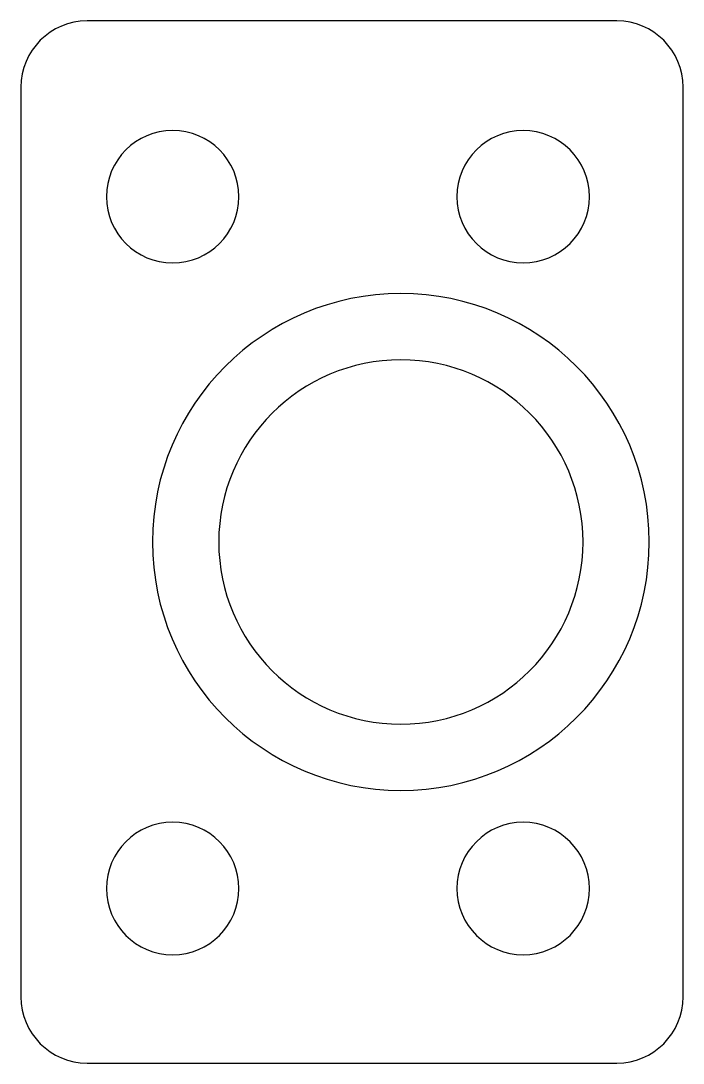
# Model space of a CAD drawing. Extents: x 0 to 20, y 0 to 31.5.
import ezdxf

# ---------------------------------------------------------------- set-up
doc = ezdxf.new("R2010")
doc.units = 0
doc.layers.add('LAYER_1', color=7, linetype='CONTINUOUS')

msp = doc.modelspace()

# ---------------------------------------------------------------- linework, layer by layer
at = {"layer": 'LAYER_1', "color": 250}
for points, knots in [([(20, 2), (20, 0.9), (19.1, 0), (18, 0), (18, 0), (2, 0), (2, 0), (0.9, 0), (0, 0.9), (0, 2), (0, 2), (0, 29.469), (0, 29.469), (0, 30.569), (0.9, 31.469), (2, 31.469), (2, 31.469), (18, 31.469), (18, 31.469), (19.1, 31.469), (20, 30.569), (20, 29.469), (20, 29.469), (20, 2), (20, 2)], [0, 0, 0, 0, 1, 1, 1, 2, 2, 2, 3, 3, 3, 4, 4, 4, 5, 5, 5, 6, 6, 6, 7, 7, 7, 8, 8, 8, 8]), ([(6.585, 26.159), (6.585, 25.054), (5.689, 24.159), (4.584, 24.159), (3.48, 24.159), (2.585, 25.054), (2.585, 26.159), (2.585, 27.263), (3.48, 28.159), (4.584, 28.159), (5.689, 28.159), (6.585, 27.263), (6.585, 26.159)], [0, 0, 0, 0, 1, 1, 1, 2, 2, 2, 3, 3, 3, 4, 4, 4, 4]), ([(17.169, 26.159), (17.169, 25.054), (16.274, 24.159), (15.169, 24.159), (14.064, 24.159), (13.169, 25.054), (13.169, 26.159), (13.169, 27.263), (14.064, 28.159), (15.169, 28.159), (16.274, 28.159), (17.169, 27.263), (17.169, 26.159)], [0, 0, 0, 0, 1, 1, 1, 2, 2, 2, 3, 3, 3, 4, 4, 4, 4]), ([(18.976, 15.735), (18.976, 11.592), (15.618, 8.235), (11.476, 8.235), (7.334, 8.235), (3.976, 11.592), (3.976, 15.735), (3.976, 19.877), (7.334, 23.235), (11.476, 23.235), (15.618, 23.235), (18.976, 19.877), (18.976, 15.735)], [0, 0, 0, 0, 1, 1, 1, 2, 2, 2, 3, 3, 3, 4, 4, 4, 4]), ([(16.976, 15.734), (16.976, 12.697), (14.513, 10.235), (11.476, 10.235), (8.439, 10.235), (5.976, 12.697), (5.976, 15.734), (5.976, 18.772), (8.439, 21.234), (11.476, 21.234), (14.513, 21.234), (16.976, 18.772), (16.976, 15.734)], [0, 0, 0, 0, 1, 1, 1, 2, 2, 2, 3, 3, 3, 4, 4, 4, 4]), ([(6.585, 5.273), (6.585, 4.168), (5.69, 3.272), (4.585, 3.272), (3.481, 3.272), (2.585, 4.168), (2.585, 5.273), (2.585, 6.377), (3.481, 7.272), (4.585, 7.272), (5.69, 7.272), (6.585, 6.377), (6.585, 5.273)], [0, 0, 0, 0, 1, 1, 1, 2, 2, 2, 3, 3, 3, 4, 4, 4, 4]), ([(17.17, 5.273), (17.17, 4.168), (16.274, 3.272), (15.169, 3.272), (14.065, 3.272), (13.17, 4.168), (13.17, 5.273), (13.17, 6.377), (14.065, 7.272), (15.169, 7.272), (16.274, 7.272), (17.17, 6.377), (17.17, 5.273)], [0, 0, 0, 0, 1, 1, 1, 2, 2, 2, 3, 3, 3, 4, 4, 4, 4])]:
    msp.add_open_spline(points, degree=3, knots=knots, dxfattribs=at)

doc.saveas('drawing.dxf')
